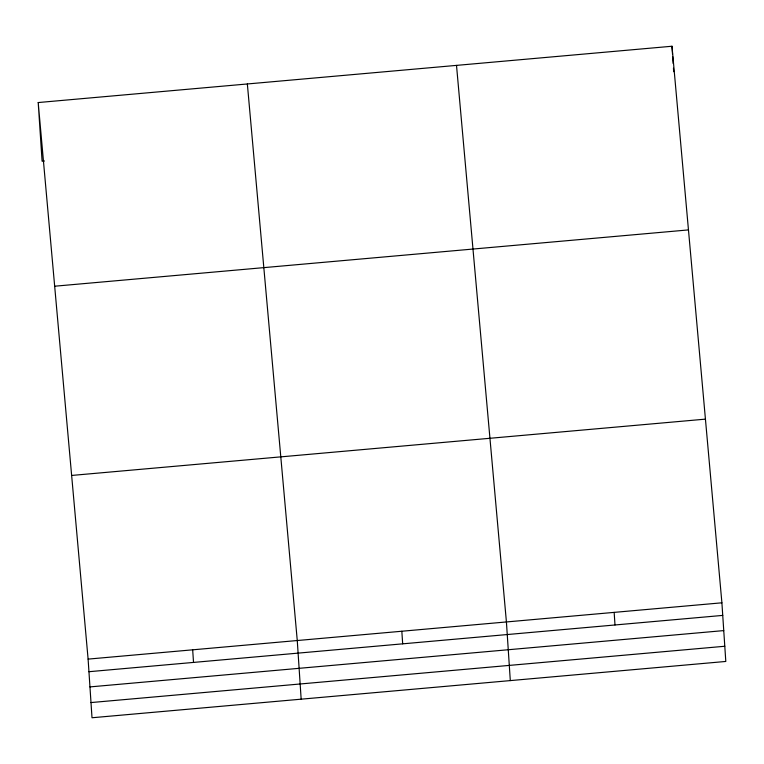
<?xml version="1.0" encoding="UTF-8"?>
<svg xmlns="http://www.w3.org/2000/svg" width="764" height="764" viewBox="0 0 764 764"><rect width="100%" height="100%" fill="white"/><g stroke="black" fill="none" stroke-linecap="round" stroke-linejoin="round"><path stroke-width="1.15" d="M38.2 102.548L671.995 46.241L721.904 602.806L725.8 661.452L92.005 717.759L88.108 659.112L38.2 102.548L42.096 161.194L44.474 160.984M54.674 286.213L688.469 229.907M71.635 475.447L705.439 419.14M88.108 659.112L721.904 602.806M88.939 671.709L722.744 615.402M89.951 686.903L723.747 630.596M90.992 702.565L724.788 646.258M456.509 65.389L506.417 621.953L510.304 680.6M247.355 83.964L297.263 640.528L301.159 699.175M671.995 46.241L672.53 54.254M672.683 56.546L673.141 63.508M673.456 68.187L673.686 71.692M614.16 612.384L614.991 624.971M401.835 631.245L402.676 643.832M192.681 649.82L193.521 662.417"/></g></svg>
